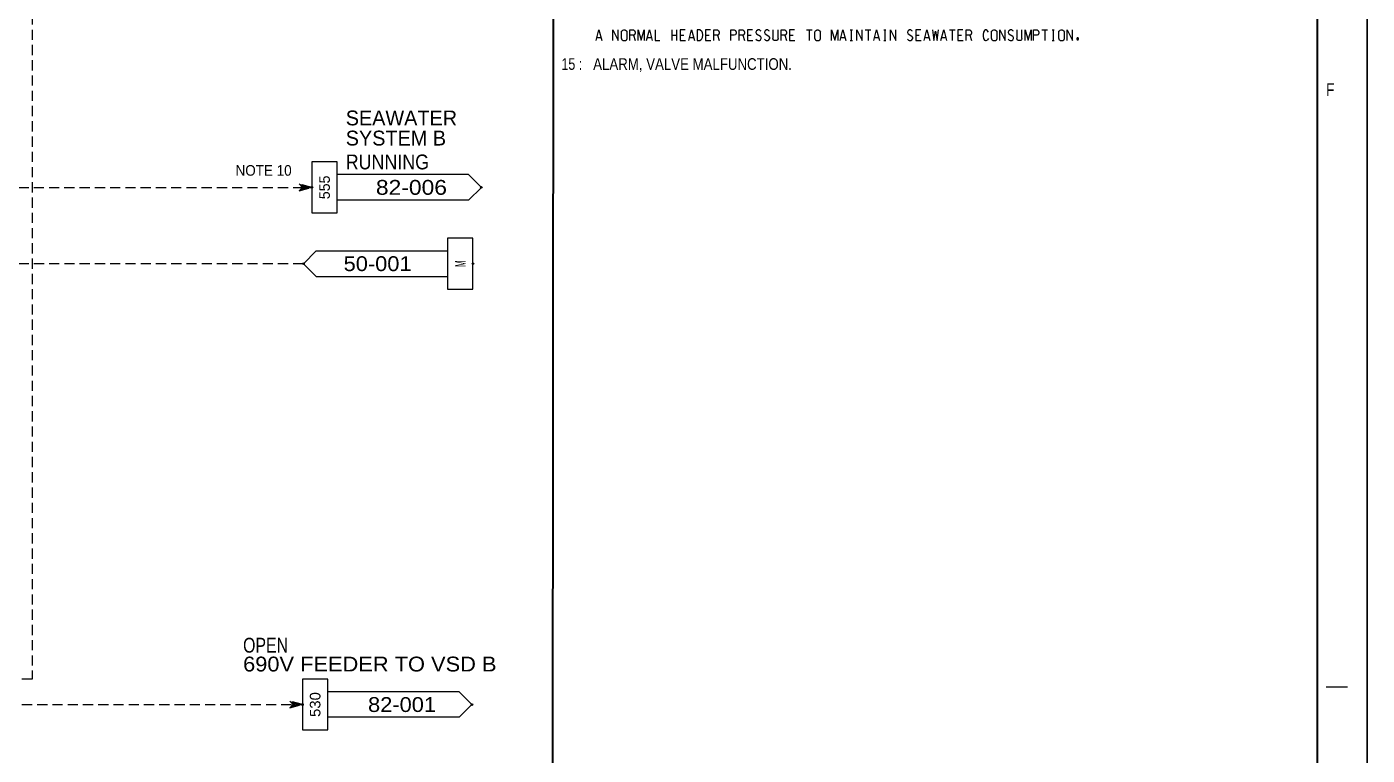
# Model space of a CAD drawing. Header units: millimetres. Extents: x 0 to 841, y 0 to 594.
# Drawn here: x 524.8 to 841, y 248.1 to 419.9 of the extents above; entities that cross this region are included whole.
import ezdxf
from ezdxf.enums import TextEntityAlignment as Align

# ---------------------------------------------------------------- set-up
doc = ezdxf.new("R2010")
doc.units = ezdxf.units.MM
doc.header["$LTSCALE"] = 0.8
doc.header["$PDMODE"] = 32
doc.header["$PDSIZE"] = 0.4
doc.linetypes.add('MEDIUM_DASHED', pattern=[4.5, 3, -1.5])
for name, color, linetype, lineweight in [('1', 7, 'Continuous', 13), ('12', 7, 'Continuous', 13), ('14', 7, 'MEDIUM_DASHED', 25), ('46', 7, 'MEDIUM_DASHED', 13), ('49', 7, 'Continuous', 13), ('9', 7, 'Continuous', 13)]:
    doc.layers.add(name, color=color, linetype=linetype, lineweight=lineweight)
doc.layers.add('35', color=7, linetype='Continuous')

msp = doc.modelspace()

# ---------------------------------------------------------------- linework, layer by layer
at = {"layer": '1', "lineweight": 35}
msp.add_line((648.7843, 84.1236), (649.148, 582.2276), dxfattribs=at)
at = {"layer": '1'}
msp.add_line((836.3693, 264.1299), (831.3575, 264.1299), dxfattribs=at)
at = {"layer": '1', "lineweight": 35}
msp.add_lwpolyline([(829.263, 112.0142), (829.263, 582.2276), (10.3331, 582.2276), (10.3331, 10.3819)], dxfattribs=at)
at = {"layer": '12'}
for p, q in [((665.0551, 417.0961), (665.0551, 418.6512)), ((666.378, 417.0961), (666.378, 418.6512)), ((667.8583, 417.8835), (667.0236, 417.8835)), ((676.9449, 419.1236), (676.9449, 416.6236)), ((676.9449, 417.8835), (678.1102, 417.8835)), ((678.1102, 416.6236), (678.1102, 419.1236)), ((679.7638, 417.8638), (678.9291, 417.8638)), ((685.7165, 417.8638), (684.8819, 417.8638)), ((687.7008, 417.8835), (686.8661, 417.8835)), ((691.6693, 417.8835), (690.8346, 417.8835)), ((693.6535, 417.8835), (692.8189, 417.8835)), ((695.6378, 417.8638), (694.8031, 417.8638)), ((696.9449, 418.1984), (697.874, 417.6669)), ((697.7953, 419.0252), (697.9528, 418.9268)), ((698.9291, 418.1984), (699.8583, 417.6669)), ((699.7795, 419.0252), (699.937, 418.9268)), ((700.7559, 419.1236), (700.7559, 417.1354)), ((702, 417.1354), (702, 419.1236)), ((703.5748, 417.8835), (702.7402, 417.8835)), ((705.5591, 417.8638), (704.7244, 417.8638)), ((708.6929, 419.1236), (710.0315, 419.1236)), ((709.3543, 419.1236), (709.3543, 416.6236)), ((710.6929, 417.0961), (710.6929, 418.6512)), ((712.0157, 417.0961), (712.0157, 418.6512)), ((719.0236, 419.1236), (719.5276, 419.1236)), ((719.2756, 419.1236), (719.2756, 416.6236)), ((722.5827, 419.1236), (723.9213, 419.1236)), ((723.2441, 419.1236), (723.2441, 416.6236)), ((726.9606, 419.1236), (727.4646, 419.1236)), ((727.2126, 419.1236), (727.2126, 416.6236)), ((732.6614, 418.1984), (733.5906, 417.6669)), ((733.5118, 419.0252), (733.6693, 418.9268)), ((735.3228, 417.8638), (734.4882, 417.8638)), ((742.4252, 419.1236), (743.7638, 419.1236)), ((743.0866, 419.1236), (743.0866, 416.6236)), ((745.2441, 417.8638), (744.4094, 417.8638)), ((747.2283, 417.8835), (746.3937, 417.8835)), ((751.622, 418.6118), (751.3701, 419.0252)), ((752.3622, 417.0961), (752.3622, 418.6512)), ((753.685, 417.0961), (753.685, 418.6512)), ((756.4724, 418.1984), (757.4016, 417.6669)), ((757.3228, 419.0252), (757.4803, 418.9268)), ((758.2992, 419.1236), (758.2992, 417.1354)), ((759.5433, 417.1354), (759.5433, 419.1236)), ((763.1024, 417.8835), (762.2677, 417.8835)), ((764.252, 419.1236), (765.5906, 419.1236)), ((764.9134, 419.1236), (764.9134, 416.6236)), ((766.6457, 419.1236), (767.1496, 419.1236)), ((766.8976, 419.1236), (766.8976, 416.6236)), ((768.2362, 417.0961), (768.2362, 418.6512)), ((769.5591, 417.0961), (769.5591, 418.6512)), ((660.252, 417.2535), (659.2598, 417.2535)), ((672.1575, 417.2535), (671.1654, 417.2535)), ((682.0787, 417.2535), (681.0866, 417.2535)), ((696.7874, 416.9386), (697.0394, 416.722)), ((698.7717, 416.9386), (699.0236, 416.722)), ((717.7953, 417.2535), (716.8031, 417.2535)), ((719.0236, 416.6236), (719.5276, 416.6236)), ((725.7323, 417.2535), (724.7402, 417.2535)), ((726.9606, 416.6236), (727.4646, 416.6236)), ((732.5039, 416.9386), (732.7559, 416.722)), ((737.6378, 417.2535), (736.6457, 417.2535)), ((741.6063, 417.2535), (740.6142, 417.2535)), ((751.622, 417.1354), (751.3701, 416.722)), ((756.315, 416.9386), (756.5669, 416.722)), ((766.6457, 416.6236), (767.1496, 416.6236))]:
    msp.add_line(p, q, dxfattribs=at)
for points in [[(0, 594), (841, 594), (841, 0), (0, 0)], [(772.5197, 417.037), (772.5197, 416.9386), (772.5984, 416.8205), (772.7717, 416.8205), (772.8504, 416.9386), (772.8504, 417.037), (772.8504, 417.1354), (772.7717, 417.2535), (772.5984, 417.2535), (772.5197, 417.1354)], [(772.6142, 417.1354), (772.7402, 417.1157), (772.7559, 416.978), (772.6142, 416.9976)]]:
    msp.add_lwpolyline(points, close=True, dxfattribs=at)
for points in [[(659.0866, 416.6236), (659.748, 419.1236), (660.4252, 416.6236)], [(663.0551, 416.6236), (663.0551, 419.1236), (664.315, 416.6236), (664.315, 419.1236)], [(665.0551, 418.6512), (665.0866, 418.8283), (665.1969, 418.9465), (665.4016, 419.0646), (665.5906, 419.1236), (665.8583, 419.1236), (666, 419.0843), (666.252, 418.9268), (666.3307, 418.8283), (666.378, 418.6512)], [(667.0236, 416.6236), (667.0236, 419.1236), (667.8583, 419.1236)], [(667.8583, 419.1236), (668.1102, 419.0252), (668.2835, 418.6118), (668.2835, 418.3953), (668.1102, 417.9819), (667.8583, 417.8835), (668.2835, 416.6236)], [(669.0079, 416.6236), (669.0079, 419.1236), (669.7323, 416.7614), (670.4409, 419.1236), (670.4409, 416.6236)], [(670.9921, 416.6236), (671.6535, 419.1236), (672.3307, 416.6236)], [(672.9764, 419.1236), (672.9764, 416.6236), (674.1417, 416.6236)], [(680.0945, 419.1236), (678.9291, 419.1236), (678.9291, 416.6236), (680.1732, 416.6236)], [(680.9134, 416.6236), (681.5748, 419.1236), (682.252, 416.6236)], [(683.6535, 419.1236), (682.8976, 419.1236), (682.8976, 416.6236), (683.6535, 416.6236)], [(683.6535, 419.1236), (683.9055, 418.9268), (684.0787, 418.5134), (684.1732, 417.9622), (684.063, 417.2732), (683.8898, 416.8205), (683.6535, 416.6236)], [(686.0472, 419.1236), (684.8819, 419.1236), (684.8819, 416.6236), (686.126, 416.6236)], [(686.8661, 416.6236), (686.8661, 419.1236), (687.7008, 419.1236)], [(687.7008, 419.1236), (687.9528, 419.0252), (688.126, 418.6118), (688.126, 418.3953), (687.9528, 417.9819), (687.7008, 417.8835), (688.126, 416.6236)], [(690.8346, 416.6236), (690.8346, 419.1236), (691.6693, 419.1236)], [(691.6693, 419.1236), (691.9213, 419.0252), (692.0945, 418.6118), (692.0945, 418.3953), (691.9213, 417.9819), (691.6693, 417.8835)], [(692.8189, 416.6236), (692.8189, 419.1236), (693.6535, 419.1236)], [(693.6535, 419.1236), (693.9055, 419.0252), (694.0787, 418.6118), (694.0787, 418.3953), (693.9055, 417.9819), (693.6535, 417.8835), (694.0787, 416.6236)], [(695.9685, 419.1236), (694.8031, 419.1236), (694.8031, 416.6236), (696.0472, 416.6236)], [(697.7953, 419.0252), (697.622, 419.1236), (697.2913, 419.1236), (696.9449, 418.9268), (696.7874, 418.6118), (696.7874, 418.5134), (696.9449, 418.1984)], [(697.0394, 416.722), (697.2441, 416.6433), (697.622, 416.6433), (697.874, 416.8205), (698.0472, 417.1354), (698.0472, 417.352), (697.874, 417.6669)], [(699.7795, 419.0252), (699.6063, 419.1236), (699.2756, 419.1236), (698.9291, 418.9268), (698.7717, 418.6118), (698.7717, 418.5134), (698.9291, 418.1984)], [(699.0236, 416.722), (699.2283, 416.6433), (699.6063, 416.6433), (699.8583, 416.8205), (700.0315, 417.1354), (700.0315, 417.352), (699.8583, 417.6669)], [(702.7402, 416.6236), (702.7402, 419.1236), (703.5748, 419.1236)], [(703.5748, 419.1236), (703.8268, 419.0252), (704, 418.6118), (704, 418.3953), (703.8268, 417.9819), (703.5748, 417.8835), (704, 416.6236)], [(705.8898, 419.1236), (704.7244, 419.1236), (704.7244, 416.6236), (705.9685, 416.6236)], [(710.6929, 418.6512), (710.7244, 418.8283), (710.8346, 418.9465), (711.0394, 419.0646), (711.2283, 419.1236), (711.4961, 419.1236), (711.6378, 419.0843), (711.8898, 418.9268), (711.9685, 418.8283), (712.0157, 418.6512)], [(714.6457, 416.6236), (714.6457, 419.1236), (715.3701, 416.7614), (716.0787, 419.1236), (716.0787, 416.6236)], [(716.6299, 416.6236), (717.2913, 419.1236), (717.9685, 416.6236)], [(720.5984, 416.6236), (720.5984, 419.1236), (721.8583, 416.6236), (721.8583, 419.1236)], [(724.5669, 416.6236), (725.2283, 419.1236), (725.9055, 416.6236)], [(728.5354, 416.6236), (728.5354, 419.1236), (729.7953, 416.6236), (729.7953, 419.1236)], [(733.5118, 419.0252), (733.3386, 419.1236), (733.0079, 419.1236), (732.6614, 418.9268), (732.5039, 418.6118), (732.5039, 418.5134), (732.6614, 418.1984)], [(732.7559, 416.722), (732.9606, 416.6433), (733.3386, 416.6433), (733.5906, 416.8205), (733.7638, 417.1354), (733.7638, 417.352), (733.5906, 417.6669)], [(735.6535, 419.1236), (734.4882, 419.1236), (734.4882, 416.6236), (735.7323, 416.6236)], [(736.4724, 416.6236), (737.1339, 419.1236), (737.811, 416.6236)], [(738.4567, 419.1236), (738.7874, 416.6236), (739.1654, 418.8677), (739.5433, 416.6236), (739.8898, 419.1236)], [(740.4409, 416.6236), (741.1024, 419.1236), (741.7795, 416.6236)], [(745.5748, 419.1236), (744.4094, 419.1236), (744.4094, 416.6236), (745.6535, 416.6236)], [(746.3937, 416.6236), (746.3937, 419.1236), (747.2283, 419.1236)], [(747.2283, 419.1236), (747.4803, 419.0252), (747.6535, 418.6118), (747.6535, 418.3953), (747.4803, 417.9819), (747.2283, 417.8835), (747.6535, 416.6236)], [(751.3701, 419.0252), (751.1181, 419.1236), (750.9449, 419.1236), (750.6929, 419.0252), (750.4409, 418.6118), (750.3622, 418.0803), (750.3622, 417.6669), (750.4409, 417.1354), (750.6929, 416.722), (750.9449, 416.6236), (751.1181, 416.6236), (751.3701, 416.722)], [(752.3622, 418.6512), (752.3937, 418.8283), (752.5039, 418.9465), (752.7087, 419.0646), (752.8976, 419.1236), (753.1654, 419.1236), (753.3071, 419.0843), (753.5591, 418.9268), (753.6378, 418.8283), (753.685, 418.6512)], [(754.3307, 416.6236), (754.3307, 419.1236), (755.5906, 416.6236), (755.5906, 419.1236)], [(757.3228, 419.0252), (757.1496, 419.1236), (756.8189, 419.1236), (756.4724, 418.9268), (756.315, 418.6118), (756.315, 418.5134), (756.4724, 418.1984)], [(756.5669, 416.722), (756.7717, 416.6433), (757.1496, 416.6433), (757.4016, 416.8205), (757.5748, 417.1354), (757.5748, 417.352), (757.4016, 417.6669)], [(760.2835, 416.6236), (760.2835, 419.1236), (761.0079, 416.7614), (761.7165, 419.1236), (761.7165, 416.6236)], [(762.2677, 416.6236), (762.2677, 419.1236), (763.1024, 419.1236)], [(763.1024, 419.1236), (763.3543, 419.0252), (763.5276, 418.6118), (763.5276, 418.3953), (763.3543, 417.9819), (763.1024, 417.8835)], [(768.2362, 418.6512), (768.2677, 418.8283), (768.378, 418.9465), (768.5827, 419.0646), (768.7717, 419.1236), (769.0394, 419.1236), (769.1811, 419.0843), (769.4331, 418.9268), (769.5118, 418.8283), (769.5591, 418.6512)], [(770.2047, 416.6236), (770.2047, 419.1236), (771.4646, 416.6236), (771.4646, 419.1236)], [(665.0551, 417.0961), (665.0866, 416.9189), (665.1969, 416.8008), (665.4016, 416.6827), (665.5906, 416.6236), (665.8583, 416.6236), (666, 416.663), (666.252, 416.8205), (666.3307, 416.9189), (666.378, 417.0961)], [(702, 417.1354), (701.9213, 416.7811), (701.748, 416.6236), (701.0866, 416.6236), (700.8346, 416.8205), (700.7559, 417.1354)], [(710.6929, 417.0961), (710.7244, 416.9189), (710.8346, 416.8008), (711.0394, 416.6827), (711.2283, 416.6236), (711.4961, 416.6236), (711.6378, 416.663), (711.8898, 416.8205), (711.9685, 416.9189), (712.0157, 417.0961)], [(752.3622, 417.0961), (752.3937, 416.9189), (752.5039, 416.8008), (752.7087, 416.6827), (752.8976, 416.6236), (753.1654, 416.6236), (753.3071, 416.663), (753.5591, 416.8205), (753.6378, 416.9189), (753.685, 417.0961)], [(759.5433, 417.1354), (759.4646, 416.7811), (759.2913, 416.6236), (758.6299, 416.6236), (758.378, 416.8205), (758.2992, 417.1354)], [(768.2362, 417.0961), (768.2677, 416.9189), (768.378, 416.8008), (768.5827, 416.6827), (768.7717, 416.6236), (769.0394, 416.6236), (769.1811, 416.663), (769.4331, 416.8205), (769.5118, 416.9189), (769.5591, 417.0961)]]:
    msp.add_lwpolyline(points, dxfattribs=at)
at = {"layer": '14'}
for p, q in [((590.0157, 364), (486, 364)), ((502, 260), (590, 260))]:
    msp.add_line(p, q, dxfattribs=at)
at = {"layer": '46'}
for points in [[(454, 538), (472, 538), (472, 538), (526, 538), (526, 266), (410, 266)], [(358, 344), (448, 344), (448, 382), (476, 382), (476, 382), (592, 382), (589, 382.8), (589.8, 382), (589, 381.2), (592, 382)]]:
    msp.add_lwpolyline(points, dxfattribs=at)
for points in [[(591.6, 382), (589.4, 382.6), (590, 382), (589.4, 381.4)], [(591.2, 382), (589.8, 382.4), (590.2, 382), (589.8, 381.6)], [(590.8, 382), (590.2, 382.2), (590.4, 382), (590.2, 381.8)], [(589.7795, 260), (586.7795, 260.8), (587.5795, 260), (586.7795, 259.2)], [(589.3795, 260), (587.1795, 260.6), (587.7795, 260), (587.1795, 259.4)], [(588.9795, 260), (587.5795, 260.4), (587.9795, 260), (587.5795, 259.6)], [(588.5795, 260), (587.9795, 260.2), (588.1795, 260), (587.9795, 259.8)]]:
    msp.add_lwpolyline(points, close=True, dxfattribs=at)
at = {"layer": '49'}
for p, q in [((598, 388), (592, 388)), ((598, 376), (598, 388)), ((629, 385), (598, 385)), ((629, 379), (598, 379)), ((593.0157, 367), (624.0157, 367)), ((624.0157, 370), (624.0157, 358)), ((593.0157, 361), (624.0157, 361)), ((624.0157, 358), (630.0157, 358)), ((595.7795, 266), (589.7795, 266)), ((595.7795, 254), (595.7795, 266)), ((626.7795, 263), (595.7795, 263)), ((626.7795, 257), (595.7795, 257))]:
    msp.add_line(p, q, dxfattribs=at)
for points in [[(592, 388), (592, 376), (598, 376)], [(629, 385), (632, 382), (629, 379)], [(593.0157, 361), (590.0157, 364), (593.0157, 367)], [(630.0157, 358), (630.0157, 370), (624.0157, 370)], [(589.7795, 266), (589.7795, 254), (595.7795, 254)], [(626.7795, 263), (629.7795, 260), (626.7795, 257)]]:
    msp.add_lwpolyline(points, dxfattribs=at)
for p in [(592, 382), (632, 382), (590.0157, 364), (630.0157, 364), (589.7795, 260), (629.7795, 260)]:
    msp.add_point(p, dxfattribs=at)
at = {"layer": '9'}
msp.add_lwpolyline([(0, 0), (841, 0), (841, 594), (0, 594)], close=True, dxfattribs=at)

# ---------------------------------------------------------------- texts
at = {"layer": '1', "width": 0.8}
msp.add_text('F', height=3.02, dxfattribs=at).set_placement((833.2709, 403.526), align=Align.RIGHT)
at = {"layer": '12', "width": 0.95}
msp.add_text('NOTE 10', height=2.5, dxfattribs=at).set_placement((574, 384.7496))
at = {"layer": '35'}
for s, width, p in [('15 :', 0.8, (650.8803, 409.7189)), ('ALARM, VALVE MALFUNCTION.', 0.85, (658.3866, 409.7189))]:
    msp.add_text(s, height=2.75, dxfattribs=dict(at, width=width)).set_placement(p)
at = {"layer": '49'}
for s, p in [('SEAWATER ', (600, 396.6244)), ('SYSTEM B', (600, 391.8748))]:
    msp.add_text(s, height=3.5, dxfattribs=at).set_placement(p)
for s, width, p in [('RUNNING', 0.9, (600, 386.2504)), ('OPEN', 0.8, (575.7795, 272.2504)), ('690V FEEDER TO VSD B', 1.1, (575.7795, 267.8055))]:
    msp.add_text(s, height=3.5, dxfattribs=dict(at, width=width)).set_placement(p)
msp.add_text('555', height=2.5, rotation=90, dxfattribs=at).set_placement((596.2504, 381.9996), align=Align.CENTER)
for s, width, p in [('82-006', 1.15, (615.5, 380.2504)), ('50-001', 1.1, (607.5157, 362.2504)), ('82-001', 1.1, (613.2795, 258.2504))]:
    msp.add_text(s, height=3.5, dxfattribs=dict(at, width=width)).set_placement(p, align=Align.CENTER)
for s, width, p in [('M', 0.55, (628.2661, 363.9906)), ('530', 1.05, (594.0299, 259.9992))]:
    msp.add_text(s, height=2.5, rotation=90, dxfattribs=dict(at, width=width)).set_placement(p, align=Align.CENTER)

doc.saveas('drawing.dxf')
